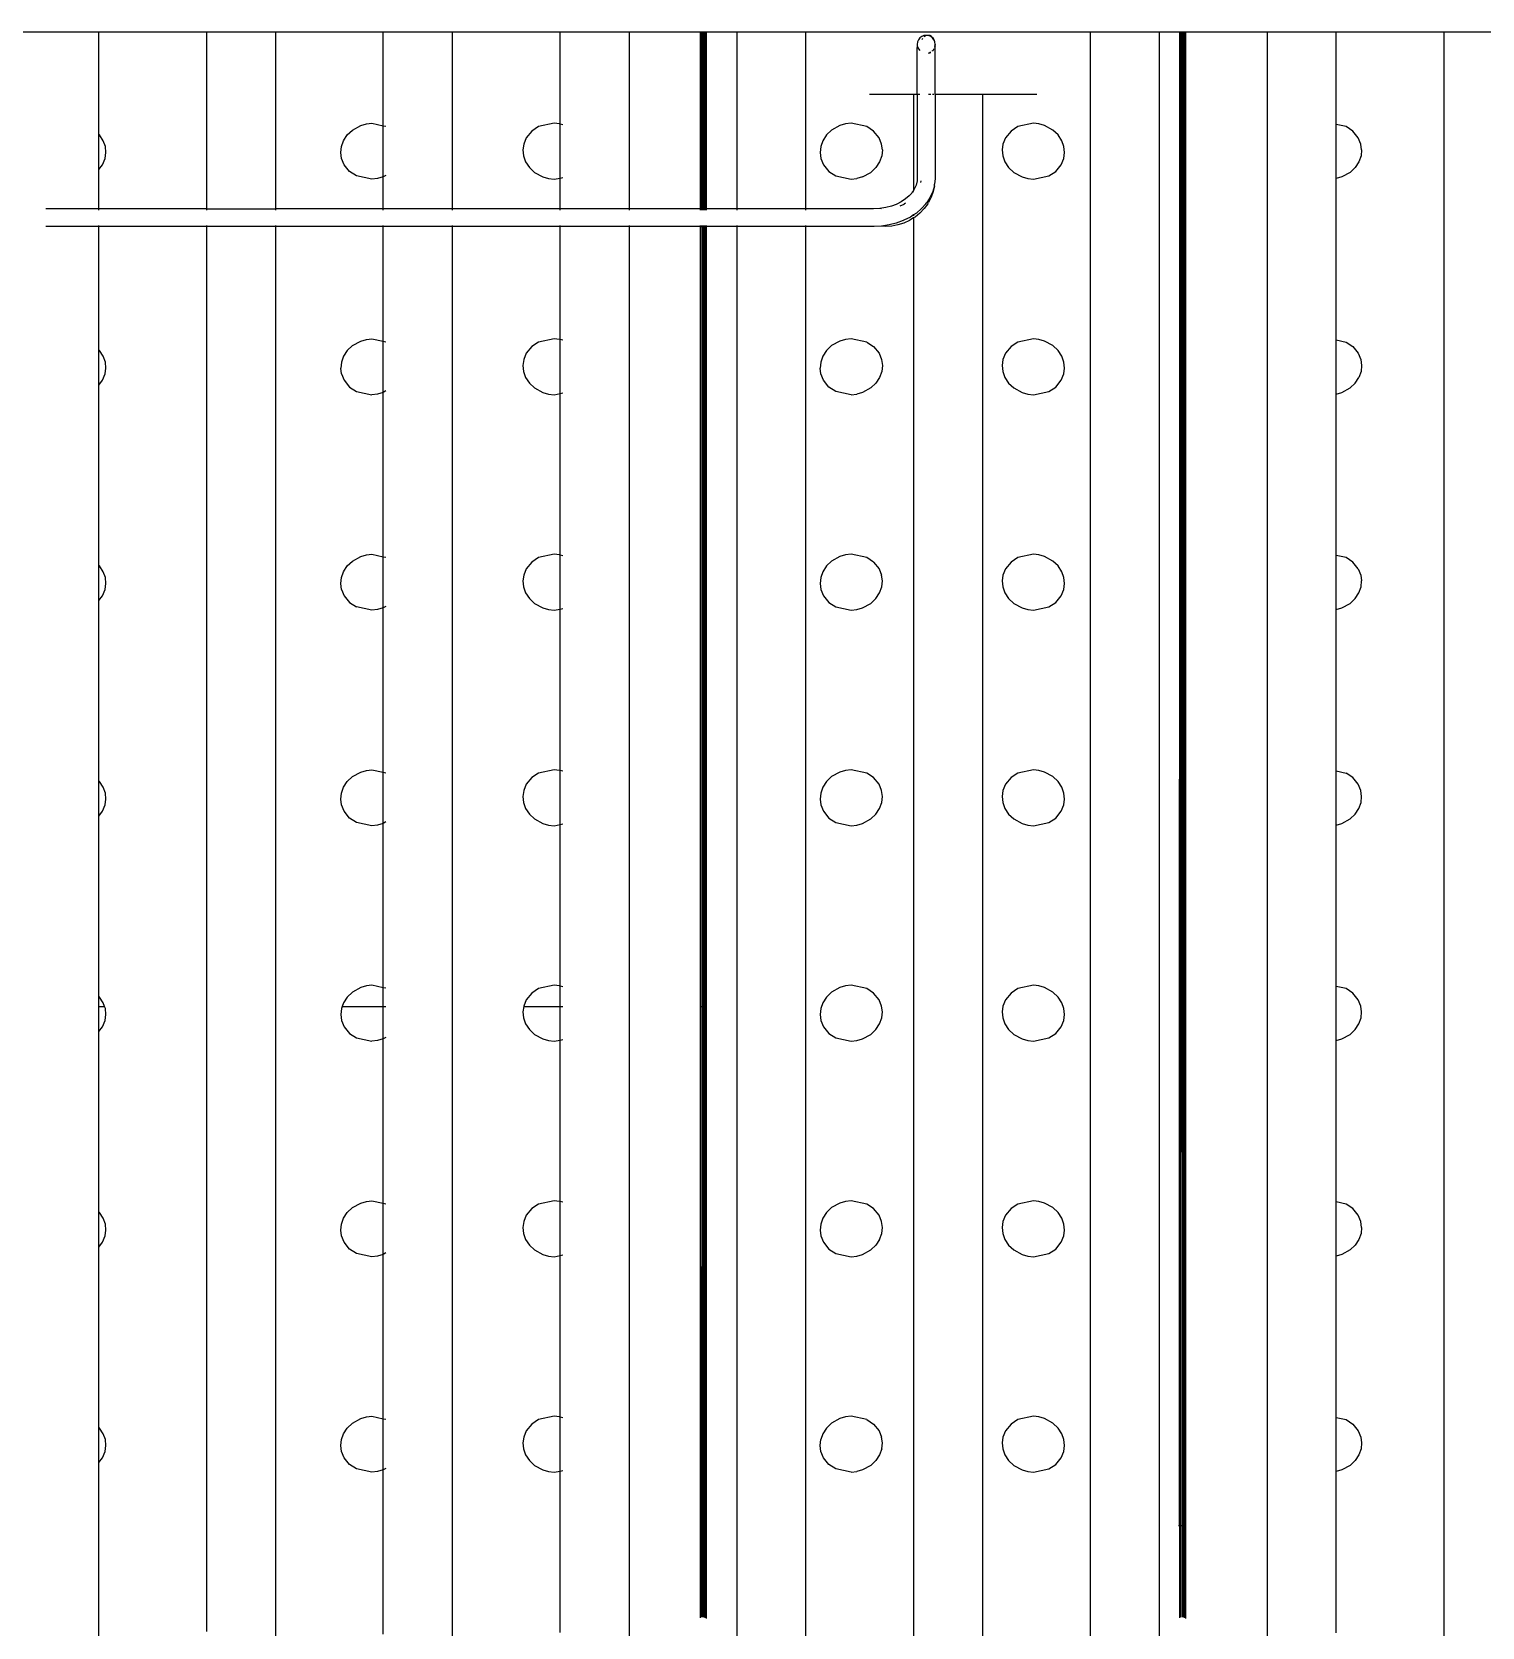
# Model space of a CAD drawing. Header units: millimetres. Extents: x 232 to 1180, y 355 to 899.
# Drawn here: x 923.4 to 1045, y 478.3 to 612 of the extents above; entities that cross this region are included whole.
import ezdxf

# ---------------------------------------------------------------- set-up
doc = ezdxf.new("R2010")
doc.units = ezdxf.units.MM
doc.header["$MEASUREMENT"] = 0
doc.layers.add('Edges', color=7, linetype='Continuous')

# ---------------------------------------------------------------- blocks, each defined once
blk = doc.blocks.new('Ruby Burner grill pl')
at = {"layer": 'Edges'}
for p, q in [((-24.5766, 0.4374), (15.0785, 0.4374)), ((7.388, -0.0297), (7.388, 0.4374)), ((7.8801, 0.4374), (7.8801, -0.3693)), ((8.195, 0.4374), (8.195, -0.3693)), ((8.6872, 0.0096), (8.6872, 0.4374)), ((9.0021, 0.4374), (9.0021, -0.3693)), ((9.4942, 0.0171), (9.4942, 0.4374)), ((9.8092, 0.4374), (9.8092, -0.3693)), ((10.1336, 0.4374), (10.1336, -0.3693)), ((10.1382, 0.4374), (10.1383, -0.3693)), ((10.1396, -0.3693), (10.1397, 0.4374)), ((10.144, 0.4374), (10.1441, -0.3693)), ((10.1483, 0.4374), (10.1485, -0.3693)), ((10.1503, -0.3693), (10.1504, 0.4374)), ((10.1552, -0.3693), (10.1553, 0.4374)), ((10.1592, -0.3693), (10.1594, 0.4374)), ((10.1612, 0.4374), (10.1612, -0.3693)), ((10.3013, 0.4374), (10.3013, -0.3693)), ((10.6163, -0.3693), (10.6163, 0.4374)), ((11.9155, 0.4374), (11.9155, -7.1956)), ((12.2305, 0.4374), (12.2305, -6.8896)), ((12.322, 0.4374), (12.3228, -6.3807)), ((12.3228, -6.3807), (12.3237, 0.4374)), ((12.328, -6.3807), (12.3297, 0.4374)), ((12.328, -6.3807), (12.3281, 0.4374)), ((12.3325, 0.4374), (12.3331, -6.3807)), ((12.3368, 0.4374), (12.3378, -6.3807)), ((12.3413, 0.4374), (12.3424, -6.7996)), ((12.3458, 0.4374), (12.3462, -6.3807)), ((12.3462, -6.3807), (12.3478, 0.4374)), ((12.3496, 0.4374), (12.3496, -6.3807)), ((12.7226, 0.4374), (12.7226, -7.1669)), ((13.0376, 0.0153), (13.0376, 0.4374)), ((13.5297, 0.4374), (13.5297, -8.1379)), ((11.1269, 0.3919), (11.1255, 0.3804)), ((11.1255, 0.3804), (11.1255, 0.3726)), ((11.1255, 0.3726), (11.1269, 0.3708)), ((11.1269, 0.3708), (11.1255, 0.3658)), ((11.1255, 0.1519), (11.1255, 0.3658)), ((11.131, 0.4017), (11.1269, 0.3919)), ((11.1269, 0.3708), (11.131, 0.361)), ((11.1375, 0.4101), (11.131, 0.4017)), ((11.1459, 0.4166), (11.1375, 0.4101)), ((11.1557, 0.4206), (11.1459, 0.4166)), ((11.1493, 0.4075), (11.1459, 0.402)), ((11.1663, 0.422), (11.1557, 0.4206)), ((11.1577, 0.4166), (11.1557, 0.4147)), ((11.1657, 0.4206), (11.1577, 0.4166)), ((11.1706, 0.4214), (11.1663, 0.422)), ((11.1742, 0.422), (11.1706, 0.4214)), ((11.1768, 0.4206), (11.1742, 0.422)), ((11.1867, 0.4166), (11.1768, 0.4206)), ((11.1827, 0.4206), (11.1768, 0.4206)), ((11.1906, 0.4166), (11.1827, 0.4206)), ((11.1951, 0.4101), (11.1867, 0.4166)), ((11.1951, 0.4101), (11.1906, 0.4166)), ((11.2016, 0.4017), (11.1951, 0.4101)), ((11.1974, 0.4101), (11.1951, 0.4101)), ((11.2026, 0.4017), (11.1974, 0.4101)), ((11.2056, 0.3919), (11.2016, 0.4017)), ((11.2056, 0.3919), (11.2026, 0.4017)), ((11.205, 0.3679), (11.2056, 0.37)), ((11.205, 0.3679), (11.207, 0.3658)), ((11.207, 0.3804), (11.2056, 0.3919)), ((11.207, 0.3726), (11.2056, 0.37)), ((11.206, 0.3733), (11.207, 0.3774)), ((11.207, 0.3774), (11.2068, 0.3794)), ((11.207, 0.3804), (11.207, 0.3774)), ((11.207, 0.3726), (11.207, 0.3774)), ((11.207, 0.1519), (11.207, 0.3658)), ((11.131, 0.361), (11.1375, 0.3526)), ((11.1768, 0.3411), (11.1867, 0.3461)), ((11.1768, 0.3411), (11.1827, 0.3421)), ((11.1827, 0.3421), (11.1867, 0.3441)), ((11.1951, 0.3504), (11.1951, 0.3526)), ((11.1951, 0.3526), (11.1974, 0.3526)), ((11.1974, 0.3526), (11.2016, 0.3593)), ((11.2016, 0.3593), (11.2016, 0.361)), ((11.1084, 0.1519), (10.9068, 0.1519)), ((11.1084, 0.1519), (11.1084, -0.2859)), ((11.1255, 0.1519), (11.1084, 0.1519)), ((11.1255, 0.1519), (11.1255, -0.2289)), ((11.1375, 0.1519), (11.1255, 0.1519)), ((11.1867, 0.1519), (11.1768, 0.1519)), ((11.2016, 0.1519), (11.1951, 0.1519)), ((11.4234, 0.1519), (11.207, 0.1519)), ((11.207, 0.1519), (11.207, -0.2309)), ((11.6717, 0.1519), (11.4234, 0.1519)), ((11.4234, 0.1519), (11.4234, -7.6737)), ((8.546, -0.0107), (8.5839, 0.01)), ((8.5839, 0.01), (8.6099, 0.0176)), ((8.6099, 0.0176), (8.6354, 0.0207)), ((8.6354, 0.0207), (8.6872, 0.0096)), ((8.6868, -0.2244), (8.6872, 0.0096)), ((8.6872, 0.0096), (8.6992, 0.0071)), ((9.3961, 0.0056), (9.3649, -0.0149)), ((9.467, 0.0207), (9.3961, 0.0056)), ((9.4924, 0.0176), (9.467, 0.0207)), ((9.4942, 0.0171), (9.4924, 0.0176)), ((9.5062, 0.0135), (9.4942, 0.0171)), ((9.4942, -0.2293), (9.4942, 0.0171)), ((10.7723, 0.01), (10.7344, -0.0107)), ((10.7983, 0.0176), (10.7723, 0.01)), ((10.8238, 0.0207), (10.7983, 0.0176)), ((10.8946, 0.0056), (10.8238, 0.0207)), ((10.9258, -0.0149), (10.8946, 0.0056)), ((11.5846, 0.0056), (11.5534, -0.0149)), ((11.6554, 0.0207), (11.5846, 0.0056)), ((11.6808, 0.0176), (11.6554, 0.0207)), ((11.7069, 0.01), (11.6808, 0.0176)), ((11.7448, -0.0107), (11.7069, 0.01)), ((13.0831, 0.0056), (13.0376, 0.0153)), ((13.0377, -0.232), (13.0376, 0.0153)), ((13.1142, -0.0149), (13.0831, 0.0056)), ((7.3913, -0.0329), (7.388, -0.0297)), ((7.388, -0.1904), (7.388, -0.0297)), ((7.4083, -0.059), (7.3913, -0.0329)), ((7.418, -0.0861), (7.4083, -0.059)), ((8.4959, -0.0861), (8.5056, -0.059)), ((8.5056, -0.059), (8.5226, -0.0329)), ((8.5226, -0.0329), (8.546, -0.0107)), ((9.3399, -0.0458), (9.3282, -0.0743)), ((9.3649, -0.0149), (9.3399, -0.0458)), ((10.694, -0.059), (10.6843, -0.0861)), ((10.711, -0.0329), (10.694, -0.059)), ((10.7344, -0.0107), (10.711, -0.0329)), ((10.9508, -0.0458), (10.9258, -0.0149)), ((10.9625, -0.0743), (10.9508, -0.0458)), ((11.5284, -0.0458), (11.5167, -0.0743)), ((11.5534, -0.0149), (11.5284, -0.0458)), ((11.7682, -0.0329), (11.7448, -0.0107)), ((11.7852, -0.059), (11.7682, -0.0329)), ((11.7949, -0.0861), (11.7852, -0.059)), ((13.1392, -0.0458), (13.1142, -0.0149)), ((13.1509, -0.0743), (13.1392, -0.0458)), ((7.4056, -0.1686), (7.4173, -0.1401)), ((7.4173, -0.1401), (7.4208, -0.1132)), ((7.4208, -0.1132), (7.418, -0.0861)), ((8.4931, -0.1132), (8.4959, -0.0861)), ((8.4966, -0.1401), (8.4931, -0.1132)), ((8.5083, -0.1686), (8.4966, -0.1401)), ((9.3282, -0.0743), (9.3247, -0.1012)), ((9.3247, -0.1012), (9.3275, -0.1283)), ((9.3275, -0.1283), (9.3372, -0.1554)), ((10.6843, -0.0861), (10.6816, -0.1132)), ((10.6816, -0.1132), (10.6851, -0.1401)), ((10.6851, -0.1401), (10.6968, -0.1686)), ((10.9633, -0.1283), (10.9536, -0.1554)), ((10.966, -0.1012), (10.9625, -0.0743)), ((10.966, -0.1012), (10.9633, -0.1283)), ((11.5167, -0.0743), (11.5132, -0.1012)), ((11.5132, -0.1012), (11.5159, -0.1283)), ((11.5159, -0.1283), (11.5256, -0.1554)), ((11.7824, -0.1686), (11.7941, -0.1401)), ((11.7941, -0.1401), (11.7976, -0.1132)), ((11.7976, -0.1132), (11.7949, -0.0861)), ((13.1517, -0.1283), (13.142, -0.1554)), ((13.1545, -0.1012), (13.1509, -0.0743)), ((13.1545, -0.1012), (13.1517, -0.1283)), ((7.388, -0.1904), (7.4056, -0.1686)), ((7.388, -0.3693), (7.388, -0.1904)), ((8.5333, -0.1995), (8.5083, -0.1686)), ((8.5645, -0.22), (8.5333, -0.1995)), ((8.6992, -0.2177), (8.6868, -0.2244)), ((9.3372, -0.1554), (9.3542, -0.1815)), ((9.3542, -0.1815), (9.3776, -0.2038)), ((9.3776, -0.2038), (9.4155, -0.2244)), ((10.6968, -0.1686), (10.7218, -0.1995)), ((10.7218, -0.1995), (10.753, -0.22)), ((10.8753, -0.2244), (10.9132, -0.2038)), ((10.9366, -0.1815), (10.9132, -0.2038)), ((10.9536, -0.1554), (10.9366, -0.1815)), ((11.5256, -0.1554), (11.5426, -0.1815)), ((11.5426, -0.1815), (11.566, -0.2038)), ((11.566, -0.2038), (11.6039, -0.2244)), ((11.7262, -0.22), (11.7574, -0.1995)), ((11.7574, -0.1995), (11.7824, -0.1686)), ((13.1016, -0.2038), (13.0637, -0.2244)), ((13.125, -0.1815), (13.1016, -0.2038)), ((13.142, -0.1554), (13.125, -0.1815)), ((8.6354, -0.2351), (8.5645, -0.22)), ((8.6608, -0.232), (8.6354, -0.2351)), ((8.6868, -0.2244), (8.6608, -0.232)), ((8.6872, -0.3693), (8.6868, -0.2244)), ((9.4155, -0.2244), (9.4415, -0.232)), ((9.4415, -0.232), (9.467, -0.2351)), ((9.467, -0.2351), (9.4942, -0.2293)), ((9.4942, -0.2293), (9.5062, -0.2267)), ((9.4942, -0.3693), (9.4942, -0.2293)), ((10.753, -0.22), (10.8238, -0.2351)), ((10.8238, -0.2351), (10.8492, -0.232)), ((10.8753, -0.2244), (10.8492, -0.232)), ((11.1084, -0.2859), (11.1036, -0.2932)), ((11.1116, -0.2805), (11.1084, -0.2859)), ((11.12, -0.2619), (11.1116, -0.2805)), ((11.1251, -0.2426), (11.12, -0.2619)), ((11.1255, -0.2289), (11.1251, -0.2426)), ((11.141, -0.2426), (11.1396, -0.2493)), ((11.1962, -0.2911), (11.1845, -0.3171)), ((11.1983, -0.2911), (11.1889, -0.3171)), ((11.2033, -0.2642), (11.1962, -0.2911)), ((11.2033, -0.2642), (11.1983, -0.2911)), ((11.2033, -0.2642), (11.2047, -0.2574)), ((11.207, -0.2309), (11.2047, -0.2574)), ((11.6039, -0.2244), (11.6299, -0.232)), ((11.6299, -0.232), (11.6554, -0.2351)), ((11.6554, -0.2351), (11.7262, -0.22)), ((13.0376, -0.9684), (13.0377, -0.232)), ((13.0637, -0.2244), (13.0377, -0.232)), ((10.9815, -0.3639), (10.9546, -0.3679)), ((11.0076, -0.3572), (10.9815, -0.3639)), ((11.029, -0.3494), (11.0076, -0.3572)), ((11.0323, -0.3481), (11.029, -0.3494)), ((11.0512, -0.3382), (11.0323, -0.3481)), ((11.0634, -0.3494), (11.0462, -0.3572)), ((11.0712, -0.325), (11.0512, -0.3382)), ((11.0661, -0.3481), (11.0634, -0.3494)), ((11.0711, -0.3446), (11.0661, -0.3481)), ((11.0888, -0.3099), (11.0712, -0.325)), ((11.1001, -0.2981), (11.0888, -0.3099)), ((11.1024, -0.2946), (11.1001, -0.2981)), ((11.1036, -0.2932), (11.1024, -0.2946)), ((11.1649, -0.3466), (11.1449, -0.3691)), ((11.173, -0.3466), (11.1569, -0.3691)), ((11.1649, -0.3466), (11.1684, -0.3417)), ((11.1845, -0.3171), (11.1684, -0.3417)), ((11.173, -0.3466), (11.1759, -0.3417)), ((11.1889, -0.3171), (11.1759, -0.3417)), ((7.388, -0.3693), (7.1455, -0.3693)), ((7.8801, -0.3693), (7.388, -0.3693)), ((7.388, -0.3761), (7.388, -0.3714)), ((7.8801, -0.3693), (8.195, -0.3693)), ((7.8801, -0.3714), (7.8801, -0.3761)), ((8.6872, -0.3693), (8.195, -0.3693)), ((8.195, -0.3714), (8.195, -0.3761)), ((9.0021, -0.3693), (8.6872, -0.3693)), ((8.6872, -0.3761), (8.6872, -0.3714)), ((9.4942, -0.3693), (9.0021, -0.3693)), ((9.0021, -0.3714), (9.0021, -0.3761)), ((9.8092, -0.3693), (9.4942, -0.3693)), ((9.4942, -0.3761), (9.4942, -0.3714)), ((10.1336, -0.3693), (9.8092, -0.3693)), ((9.8092, -0.3714), (9.8092, -0.3761)), ((10.1383, -0.3693), (10.1336, -0.3693)), ((10.1336, -0.3714), (10.1336, -0.3761)), ((10.1396, -0.3693), (10.1383, -0.3693)), ((10.1383, -0.3714), (10.1383, -0.3761)), ((10.1441, -0.3693), (10.1396, -0.3693)), ((10.1396, -0.3761), (10.1396, -0.3714)), ((10.1485, -0.3693), (10.1441, -0.3693)), ((10.1441, -0.3714), (10.1441, -0.3761)), ((10.1503, -0.3693), (10.1485, -0.3693)), ((10.1485, -0.3714), (10.1485, -0.3761)), ((10.1552, -0.3693), (10.1503, -0.3693)), ((10.1503, -0.3761), (10.1503, -0.3714)), ((10.1592, -0.3693), (10.1552, -0.3693)), ((10.1552, -0.3761), (10.1552, -0.3714)), ((10.1612, -0.3693), (10.1592, -0.3693)), ((10.1592, -0.3761), (10.1592, -0.3714)), ((10.3013, -0.3693), (10.1612, -0.3693)), ((10.1612, -0.3714), (10.1612, -0.3761)), ((10.6163, -0.3693), (10.3013, -0.3693)), ((10.3013, -0.3714), (10.3013, -0.3761)), ((10.9262, -0.3693), (10.6163, -0.3693)), ((10.6163, -0.3761), (10.6163, -0.3714)), ((10.9546, -0.3679), (10.9262, -0.3693)), ((10.9601, -0.3693), (10.9546, -0.3679)), ((11.0297, -0.4352), (10.9965, -0.4437)), ((11.0611, -0.4235), (11.0297, -0.4352)), ((11.064, -0.4352), (11.0372, -0.4437)), ((11.0611, -0.4235), (11.0644, -0.4222)), ((11.0894, -0.4235), (11.064, -0.4352)), ((11.0942, -0.4072), (11.0644, -0.4222)), ((11.0894, -0.4235), (11.092, -0.4222)), ((11.1084, -0.4116), (11.092, -0.4222)), ((11.1084, -0.3978), (11.0942, -0.4072)), ((11.1084, -0.4116), (11.108, -7.7244)), ((11.1212, -0.3894), (11.1084, -0.3978)), ((11.1084, -0.3955), (11.1084, -0.3978)), ((11.1084, -0.3978), (11.1084, -0.4012)), ((11.1161, -0.4072), (11.1084, -0.4116)), ((11.1378, -0.3894), (11.1161, -0.4072)), ((11.1449, -0.3691), (11.1212, -0.3894)), ((11.1569, -0.3691), (11.1378, -0.3894)), ((7.388, -0.4505), (7.1455, -0.4505)), ((7.388, -0.4505), (7.388, -0.4465)), ((7.8801, -0.4505), (7.388, -0.4505)), ((7.388, -1.0133), (7.388, -0.4505)), ((7.8801, -0.4465), (7.8801, -0.4505)), ((7.8801, -0.4505), (7.8801, -6.8639)), ((8.195, -0.4505), (7.8801, -0.4505)), ((8.195, -0.4465), (8.195, -0.4505)), ((8.6872, -0.4505), (8.195, -0.4505)), ((8.195, -0.4505), (8.195, -7.0205)), ((8.6872, -0.4505), (8.6872, -0.4465)), ((9.0021, -0.4505), (8.6872, -0.4505)), ((8.6872, -0.974), (8.6872, -0.4505)), ((9.0021, -0.4465), (9.0021, -0.4505)), ((9.4942, -0.4505), (9.0021, -0.4505)), ((9.0021, -0.4505), (9.0021, -7.8046)), ((9.4942, -0.4505), (9.4942, -0.4465)), ((9.8092, -0.4505), (9.4942, -0.4505)), ((9.4942, -0.9666), (9.4942, -0.4505)), ((9.8092, -0.4465), (9.8092, -0.4505)), ((9.8092, -0.4505), (9.8092, -7.1158)), ((10.1336, -0.4505), (9.8092, -0.4505)), ((10.1336, -0.4465), (10.1336, -0.4505)), ((10.1336, -0.4505), (10.1342, -6.801)), ((10.1383, -0.4505), (10.1336, -0.4505)), ((10.1383, -0.4505), (10.1396, -0.4465)), ((10.1383, -0.4465), (10.1383, -0.4505)), ((10.139, -4.0102), (10.1383, -0.4505)), ((10.1383, -0.4505), (10.1441, -0.4505)), ((10.1441, -0.4465), (10.1441, -0.4505)), ((10.1441, -0.4505), (10.1445, -4.0102)), ((10.1485, -0.4505), (10.1441, -0.4505)), ((10.1485, -0.4465), (10.1485, -0.4505)), ((10.1485, -0.4505), (10.1498, -4.0102)), ((10.1503, -0.4505), (10.1485, -0.4505)), ((10.1498, -4.0102), (10.1503, -0.4505)), ((10.1503, -0.4505), (10.1503, -0.4465)), ((10.1552, -0.4505), (10.1503, -0.4505)), ((10.1545, -4.0102), (10.1552, -0.4505)), ((10.1552, -0.4505), (10.1552, -0.4465)), ((10.1592, -0.4505), (10.1552, -0.4505)), ((10.1584, -4.0102), (10.1592, -0.4505)), ((10.1592, -0.4505), (10.1592, -0.4465)), ((10.1612, -0.4505), (10.1592, -0.4505)), ((10.1612, -0.4465), (10.1612, -0.4505)), ((10.1612, -0.4505), (10.1612, -4.0102)), ((10.3013, -0.4505), (10.1612, -0.4505)), ((10.3013, -0.4465), (10.3013, -0.4505)), ((10.3013, -0.4505), (10.3013, -6.9407)), ((10.6163, -0.4505), (10.3013, -0.4505)), ((10.6163, -0.4505), (10.6163, -0.4465)), ((10.6163, -7.2467), (10.6163, -0.4505)), ((10.928, -0.4505), (10.6163, -0.4505)), ((10.9621, -0.4488), (10.928, -0.4505)), ((10.9965, -0.4437), (10.9621, -0.4488)), ((10.982, -0.4505), (10.9621, -0.4488)), ((11.0095, -0.4488), (10.982, -0.4505)), ((11.0372, -0.4437), (11.0095, -0.4488)), ((7.3913, -1.0165), (7.388, -1.0133)), ((7.388, -1.1741), (7.388, -1.0133)), ((7.4083, -1.0426), (7.3913, -1.0165)), ((8.5226, -1.0165), (8.5056, -1.0426)), ((8.546, -0.9943), (8.5226, -1.0165)), ((8.546, -0.9943), (8.5839, -0.9737)), ((8.5839, -0.9737), (8.6099, -0.9661)), ((8.6099, -0.9661), (8.6354, -0.963)), ((8.6354, -0.963), (8.6872, -0.974)), ((8.6868, -1.208), (8.6872, -0.974)), ((8.6872, -0.974), (8.6992, -0.9766)), ((9.3649, -0.9985), (9.3399, -1.0294)), ((9.3961, -0.9781), (9.3649, -0.9985)), ((9.467, -0.963), (9.3961, -0.9781)), ((9.4924, -0.9661), (9.467, -0.963)), ((9.4942, -0.9666), (9.4924, -0.9661)), ((9.5062, -0.9701), (9.4942, -0.9666)), ((9.4942, -1.2129), (9.4942, -0.9666)), ((10.711, -1.0165), (10.694, -1.0426)), ((10.7344, -0.9943), (10.711, -1.0165)), ((10.7723, -0.9737), (10.7344, -0.9943)), ((10.7983, -0.9661), (10.7723, -0.9737)), ((10.8238, -0.963), (10.7983, -0.9661)), ((10.8946, -0.9781), (10.8238, -0.963)), ((10.8946, -0.9781), (10.9258, -0.9985)), ((10.9258, -0.9985), (10.9508, -1.0294)), ((11.5534, -0.9985), (11.5284, -1.0294)), ((11.5846, -0.9781), (11.5534, -0.9985)), ((11.6554, -0.963), (11.5846, -0.9781)), ((11.6808, -0.9661), (11.6554, -0.963)), ((11.7069, -0.9737), (11.6808, -0.9661)), ((11.7448, -0.9943), (11.7069, -0.9737)), ((11.7682, -1.0165), (11.7448, -0.9943)), ((11.7852, -1.0426), (11.7682, -1.0165)), ((13.0376, -0.9684), (13.0831, -0.9781)), ((13.0377, -1.2157), (13.0376, -0.9684)), ((13.0831, -0.9781), (13.1142, -0.9985)), ((13.1142, -0.9985), (13.1392, -1.0294)), ((7.418, -1.0698), (7.4083, -1.0426)), ((7.4208, -1.0969), (7.418, -1.0698)), ((8.4959, -1.0698), (8.4931, -1.0969)), ((8.5056, -1.0426), (8.4959, -1.0698)), ((9.3282, -1.058), (9.3247, -1.0848)), ((9.3247, -1.0848), (9.3275, -1.1119)), ((9.3399, -1.0294), (9.3282, -1.058)), ((10.6843, -1.0698), (10.6816, -1.0969)), ((10.694, -1.0426), (10.6843, -1.0698)), ((10.9508, -1.0294), (10.9625, -1.058)), ((10.9625, -1.058), (10.966, -1.0848)), ((10.966, -1.0848), (10.9633, -1.1119)), ((11.5167, -1.058), (11.5132, -1.0848)), ((11.5132, -1.0848), (11.5159, -1.1119)), ((11.5284, -1.0294), (11.5167, -1.058)), ((11.7949, -1.0698), (11.7852, -1.0426)), ((11.7976, -1.0969), (11.7949, -1.0698)), ((13.1392, -1.0294), (13.1509, -1.058)), ((13.1509, -1.058), (13.1545, -1.0848)), ((13.1545, -1.0848), (13.1517, -1.1119)), ((7.388, -1.1741), (7.4056, -1.1523)), ((7.4056, -1.1523), (7.4173, -1.1238)), ((7.4173, -1.1238), (7.4208, -1.0969)), ((8.4966, -1.1238), (8.4931, -1.0969)), ((8.4966, -1.1238), (8.5083, -1.1523)), ((8.5083, -1.1523), (8.5333, -1.1832)), ((9.3275, -1.1119), (9.3372, -1.1391)), ((9.3372, -1.1391), (9.3542, -1.1652)), ((10.6851, -1.1238), (10.6816, -1.0969)), ((10.6968, -1.1523), (10.6851, -1.1238)), ((10.7218, -1.1832), (10.6968, -1.1523)), ((10.9536, -1.1391), (10.9366, -1.1652)), ((10.9633, -1.1119), (10.9536, -1.1391)), ((11.5159, -1.1119), (11.5256, -1.1391)), ((11.5256, -1.1391), (11.5426, -1.1652)), ((11.7574, -1.1832), (11.7824, -1.1523)), ((11.7824, -1.1523), (11.7941, -1.1238)), ((11.7941, -1.1238), (11.7976, -1.0969)), ((13.125, -1.1652), (13.142, -1.1391)), ((13.1517, -1.1119), (13.142, -1.1391)), ((7.388, -1.997), (7.388, -1.1741)), ((8.5333, -1.1832), (8.5645, -1.2036)), ((8.5645, -1.2036), (8.6354, -1.2187)), ((8.6608, -1.2157), (8.6354, -1.2187)), ((8.6868, -1.208), (8.6608, -1.2157)), ((8.6992, -1.2013), (8.6868, -1.208)), ((8.6872, -1.9577), (8.6868, -1.208)), ((9.3542, -1.1652), (9.3776, -1.1874)), ((9.3776, -1.1874), (9.4155, -1.208)), ((9.4155, -1.208), (9.4415, -1.2157)), ((9.4415, -1.2157), (9.467, -1.2187)), ((9.467, -1.2187), (9.4942, -1.2129)), ((9.4942, -1.2129), (9.5062, -1.2104)), ((9.4942, -1.9503), (9.4942, -1.2129)), ((10.753, -1.2036), (10.7218, -1.1832)), ((10.8238, -1.2187), (10.753, -1.2036)), ((10.8238, -1.2187), (10.8492, -1.2157)), ((10.8753, -1.208), (10.8492, -1.2157)), ((10.9132, -1.1874), (10.8753, -1.208)), ((10.9366, -1.1652), (10.9132, -1.1874)), ((11.5426, -1.1652), (11.566, -1.1874)), ((11.566, -1.1874), (11.6039, -1.208)), ((11.6039, -1.208), (11.6299, -1.2157)), ((11.6299, -1.2157), (11.6554, -1.2187)), ((11.6554, -1.2187), (11.7262, -1.2036)), ((11.7262, -1.2036), (11.7574, -1.1832)), ((13.0376, -1.952), (13.0377, -1.2157)), ((13.0377, -1.2157), (13.0637, -1.208)), ((13.0637, -1.208), (13.1016, -1.1874)), ((13.1016, -1.1874), (13.125, -1.1652)), ((8.546, -1.978), (8.5839, -1.9573)), ((8.5839, -1.9573), (8.6099, -1.9497)), ((8.6099, -1.9497), (8.6354, -1.9466)), ((8.6354, -1.9466), (8.6872, -1.9577)), ((8.6868, -2.1917), (8.6872, -1.9577)), ((8.6872, -1.9577), (8.6992, -1.9602)), ((9.3961, -1.9617), (9.3649, -1.9822)), ((9.467, -1.9466), (9.3961, -1.9617)), ((9.4924, -1.9497), (9.467, -1.9466)), ((9.4942, -1.9503), (9.4924, -1.9497)), ((9.5062, -1.9538), (9.4942, -1.9503)), ((9.4942, -2.1966), (9.4942, -1.9503)), ((10.7723, -1.9573), (10.7344, -1.978)), ((10.7983, -1.9497), (10.7723, -1.9573)), ((10.8238, -1.9466), (10.7983, -1.9497)), ((10.8946, -1.9617), (10.8238, -1.9466)), ((10.9258, -1.9822), (10.8946, -1.9617)), ((11.5846, -1.9617), (11.5534, -1.9822)), ((11.6554, -1.9466), (11.5846, -1.9617)), ((11.6808, -1.9497), (11.6554, -1.9466)), ((11.7069, -1.9573), (11.6808, -1.9497)), ((11.7448, -1.978), (11.7069, -1.9573)), ((13.0831, -1.9617), (13.0376, -1.952)), ((13.0377, -2.1993), (13.0376, -1.952)), ((13.1142, -1.9822), (13.0831, -1.9617)), ((7.3913, -2.0002), (7.388, -1.997)), ((7.388, -2.1577), (7.388, -1.997)), ((7.4083, -2.0263), (7.3913, -2.0002)), ((7.418, -2.0534), (7.4083, -2.0263)), ((8.4959, -2.0534), (8.5056, -2.0263)), ((8.5056, -2.0263), (8.5226, -2.0002)), ((8.5226, -2.0002), (8.546, -1.978)), ((9.3399, -2.0131), (9.3282, -2.0416)), ((9.3649, -1.9822), (9.3399, -2.0131)), ((10.694, -2.0263), (10.6843, -2.0534)), ((10.711, -2.0002), (10.694, -2.0263)), ((10.711, -2.0002), (10.7344, -1.978)), ((10.9258, -1.9822), (10.9508, -2.0131)), ((10.9508, -2.0131), (10.9625, -2.0416)), ((11.5284, -2.0131), (11.5167, -2.0416)), ((11.5534, -1.9822), (11.5284, -2.0131)), ((11.7682, -2.0002), (11.7448, -1.978)), ((11.7852, -2.0263), (11.7682, -2.0002)), ((11.7949, -2.0534), (11.7852, -2.0263)), ((13.1392, -2.0131), (13.1142, -1.9822)), ((13.1392, -2.0131), (13.1509, -2.0416)), ((7.4056, -2.1359), (7.4173, -2.1074)), ((7.4173, -2.1074), (7.4208, -2.0805)), ((7.4208, -2.0805), (7.418, -2.0534)), ((8.4931, -2.0805), (8.4959, -2.0534)), ((8.4966, -2.1074), (8.4931, -2.0805)), ((8.4966, -2.1074), (8.5083, -2.1359)), ((9.3282, -2.0416), (9.3247, -2.0685)), ((9.3247, -2.0685), (9.3275, -2.0956)), ((9.3275, -2.0956), (9.3372, -2.1227)), ((10.6843, -2.0534), (10.6816, -2.0805)), ((10.6816, -2.0805), (10.6851, -2.1074)), ((10.6851, -2.1074), (10.6968, -2.1359)), ((10.9536, -2.1227), (10.9633, -2.0956)), ((10.966, -2.0685), (10.9625, -2.0416)), ((10.9633, -2.0956), (10.966, -2.0685)), ((11.5167, -2.0416), (11.5132, -2.0685)), ((11.5132, -2.0685), (11.5159, -2.0956)), ((11.5159, -2.0956), (11.5256, -2.1227)), ((11.7824, -2.1359), (11.7941, -2.1074)), ((11.7941, -2.1074), (11.7976, -2.0805)), ((11.7976, -2.0805), (11.7949, -2.0534)), ((13.142, -2.1227), (13.1517, -2.0956)), ((13.1509, -2.0416), (13.1545, -2.0685)), ((13.1517, -2.0956), (13.1545, -2.0685)), ((7.388, -2.1577), (7.4056, -2.1359)), ((7.388, -2.9806), (7.388, -2.1577)), ((8.5083, -2.1359), (8.5333, -2.1668)), ((8.5333, -2.1668), (8.5645, -2.1873)), ((9.3372, -2.1227), (9.3542, -2.1489)), ((9.3542, -2.1489), (9.3776, -2.1711)), ((9.3776, -2.1711), (9.4155, -2.1917)), ((10.6968, -2.1359), (10.7218, -2.1668)), ((10.7218, -2.1668), (10.753, -2.1873)), ((10.8753, -2.1917), (10.9132, -2.1711)), ((10.9132, -2.1711), (10.9366, -2.1489)), ((10.9366, -2.1489), (10.9536, -2.1227)), ((11.5256, -2.1227), (11.5426, -2.1489)), ((11.5426, -2.1489), (11.566, -2.1711)), ((11.566, -2.1711), (11.6039, -2.1917)), ((11.7262, -2.1873), (11.7574, -2.1668)), ((11.7574, -2.1668), (11.7824, -2.1359)), ((13.0637, -2.1917), (13.1016, -2.1711)), ((13.1016, -2.1711), (13.125, -2.1489)), ((13.125, -2.1489), (13.142, -2.1227)), ((8.6354, -2.2024), (8.5645, -2.1873)), ((8.6608, -2.1993), (8.6354, -2.2024)), ((8.6868, -2.1917), (8.6608, -2.1993)), ((8.6992, -2.185), (8.6868, -2.1917)), ((8.6872, -2.9413), (8.6868, -2.1917)), ((9.4155, -2.1917), (9.4415, -2.1993)), ((9.4415, -2.1993), (9.467, -2.2024)), ((9.467, -2.2024), (9.4942, -2.1966)), ((9.4942, -2.1966), (9.5062, -2.194)), ((9.4942, -2.9339), (9.4942, -2.1966)), ((10.753, -2.1873), (10.8238, -2.2024)), ((10.8238, -2.2024), (10.8492, -2.1993)), ((10.8492, -2.1993), (10.8753, -2.1917)), ((11.6039, -2.1917), (11.6299, -2.1993)), ((11.6299, -2.1993), (11.6554, -2.2024)), ((11.6554, -2.2024), (11.7262, -2.1873)), ((13.0376, -2.9357), (13.0377, -2.1993)), ((13.0377, -2.1993), (13.0637, -2.1917)), ((7.3913, -2.9838), (7.388, -2.9806)), ((7.388, -3.1414), (7.388, -2.9806)), ((7.4083, -3.01), (7.3913, -2.9838)), ((8.5056, -3.01), (8.5226, -2.9838)), ((8.5226, -2.9838), (8.546, -2.9616)), ((8.546, -2.9616), (8.5839, -2.941)), ((8.5839, -2.941), (8.6099, -2.9334)), ((8.6099, -2.9334), (8.6354, -2.9303)), ((8.6354, -2.9303), (8.6872, -2.9413)), ((8.6868, -3.1754), (8.6872, -2.9413)), ((8.6872, -2.9413), (8.6992, -2.9439)), ((9.3649, -2.9659), (9.3399, -2.9967)), ((9.3961, -2.9454), (9.3649, -2.9659)), ((9.467, -2.9303), (9.3961, -2.9454)), ((9.4924, -2.9334), (9.467, -2.9303)), ((9.4942, -2.9339), (9.4924, -2.9334)), ((9.5062, -2.9374), (9.4942, -2.9339)), ((9.4942, -3.1802), (9.4942, -2.9339)), ((10.711, -2.9838), (10.694, -3.01)), ((10.7344, -2.9616), (10.711, -2.9838)), ((10.7723, -2.941), (10.7344, -2.9616)), ((10.7983, -2.9334), (10.7723, -2.941)), ((10.8238, -2.9303), (10.7983, -2.9334)), ((10.8946, -2.9454), (10.8238, -2.9303)), ((10.9258, -2.9659), (10.8946, -2.9454)), ((10.9508, -2.9967), (10.9258, -2.9659)), ((11.5534, -2.9659), (11.5284, -2.9967)), ((11.5846, -2.9454), (11.5534, -2.9659)), ((11.6554, -2.9303), (11.5846, -2.9454)), ((11.6808, -2.9334), (11.6554, -2.9303)), ((11.7069, -2.941), (11.6808, -2.9334)), ((11.7448, -2.9616), (11.7069, -2.941)), ((11.7682, -2.9838), (11.7448, -2.9616)), ((11.7852, -3.01), (11.7682, -2.9838)), ((13.0376, -2.9357), (13.0831, -2.9454)), ((13.0377, -3.183), (13.0376, -2.9357)), ((13.1142, -2.9659), (13.0831, -2.9454)), ((13.1392, -2.9967), (13.1142, -2.9659)), ((7.418, -3.0371), (7.4083, -3.01)), ((7.4208, -3.0642), (7.418, -3.0371)), ((8.4931, -3.0642), (8.4959, -3.0371)), ((8.4959, -3.0371), (8.5056, -3.01)), ((9.3282, -3.0253), (9.3247, -3.0522)), ((9.3247, -3.0522), (9.3275, -3.0793)), ((9.3399, -2.9967), (9.3282, -3.0253)), ((10.6843, -3.0371), (10.6816, -3.0642)), ((10.694, -3.01), (10.6843, -3.0371)), ((10.9625, -3.0253), (10.9508, -2.9967)), ((10.966, -3.0522), (10.9625, -3.0253)), ((10.9633, -3.0793), (10.966, -3.0522)), ((11.5167, -3.0253), (11.5132, -3.0522)), ((11.5132, -3.0522), (11.5159, -3.0793)), ((11.5284, -2.9967), (11.5167, -3.0253)), ((11.7949, -3.0371), (11.7852, -3.01)), ((11.7976, -3.0642), (11.7949, -3.0371)), ((13.1509, -3.0253), (13.1392, -2.9967)), ((13.1545, -3.0522), (13.1509, -3.0253)), ((13.1517, -3.0793), (13.1545, -3.0522)), ((7.388, -3.1414), (7.4056, -3.1196)), ((7.4056, -3.1196), (7.4173, -3.0911)), ((7.4173, -3.0911), (7.4208, -3.0642)), ((8.4966, -3.0911), (8.4931, -3.0642)), ((8.5083, -3.1196), (8.4966, -3.0911)), ((8.5333, -3.1505), (8.5083, -3.1196)), ((9.3275, -3.0793), (9.3372, -3.1064)), ((9.3372, -3.1064), (9.3542, -3.1325)), ((10.6816, -3.0642), (10.6851, -3.0911)), ((10.6851, -3.0911), (10.6968, -3.1196)), ((10.6968, -3.1196), (10.7218, -3.1505)), ((10.9366, -3.1325), (10.9536, -3.1064)), ((10.9536, -3.1064), (10.9633, -3.0793)), ((11.5159, -3.0793), (11.5256, -3.1064)), ((11.5256, -3.1064), (11.5426, -3.1325)), ((11.7574, -3.1505), (11.7824, -3.1196)), ((11.7824, -3.1196), (11.7941, -3.0911)), ((11.7941, -3.0911), (11.7976, -3.0642)), ((13.125, -3.1325), (13.142, -3.1064)), ((13.142, -3.1064), (13.1517, -3.0793)), ((7.388, -3.9643), (7.388, -3.1414)), ((8.5645, -3.1709), (8.5333, -3.1505)), ((8.6354, -3.186), (8.5645, -3.1709)), ((8.6608, -3.183), (8.6354, -3.186)), ((8.6868, -3.1754), (8.6608, -3.183)), ((8.6992, -3.1686), (8.6868, -3.1754)), ((8.6872, -3.925), (8.6868, -3.1754)), ((9.3542, -3.1325), (9.3776, -3.1547)), ((9.3776, -3.1547), (9.4155, -3.1754)), ((9.4155, -3.1754), (9.4415, -3.183)), ((9.4415, -3.183), (9.467, -3.186)), ((9.467, -3.186), (9.4942, -3.1802)), ((9.4942, -3.1802), (9.5062, -3.1777)), ((9.4942, -3.9176), (9.4942, -3.1802)), ((10.7218, -3.1505), (10.753, -3.1709)), ((10.753, -3.1709), (10.8238, -3.186)), ((10.8238, -3.186), (10.8492, -3.183)), ((10.8492, -3.183), (10.8753, -3.1754)), ((10.8753, -3.1754), (10.9132, -3.1547)), ((10.9132, -3.1547), (10.9366, -3.1325)), ((11.5426, -3.1325), (11.566, -3.1547)), ((11.566, -3.1547), (11.6039, -3.1754)), ((11.6039, -3.1754), (11.6299, -3.183)), ((11.6299, -3.183), (11.6554, -3.186)), ((11.6554, -3.186), (11.7262, -3.1709)), ((11.7262, -3.1709), (11.7574, -3.1505)), ((13.0376, -3.9193), (13.0377, -3.183)), ((13.0377, -3.183), (13.0637, -3.1754)), ((13.0637, -3.1754), (13.1016, -3.1547)), ((13.1016, -3.1547), (13.125, -3.1325)), ((8.5839, -3.9246), (8.546, -3.9453)), ((8.6099, -3.917), (8.5839, -3.9246)), ((8.6354, -3.9139), (8.6099, -3.917)), ((8.6872, -3.925), (8.6354, -3.9139)), ((8.6992, -3.9275), (8.6872, -3.925)), ((8.6872, -4.0102), (8.6872, -3.925)), ((9.3961, -3.929), (9.3649, -3.9495)), ((9.467, -3.9139), (9.3961, -3.929)), ((9.4924, -3.917), (9.467, -3.9139)), ((9.4942, -3.9176), (9.4924, -3.917)), ((9.5062, -3.9211), (9.4942, -3.9176)), ((9.4942, -4.0102), (9.4942, -3.9176)), ((10.7723, -3.9246), (10.7344, -3.9453)), ((10.7983, -3.917), (10.7723, -3.9246)), ((10.8238, -3.9139), (10.7983, -3.917)), ((10.8946, -3.929), (10.8238, -3.9139)), ((10.9258, -3.9495), (10.8946, -3.929)), ((11.5846, -3.929), (11.5534, -3.9495)), ((11.6554, -3.9139), (11.5846, -3.929)), ((11.6808, -3.917), (11.6554, -3.9139)), ((11.7069, -3.9246), (11.6808, -3.917)), ((11.7448, -3.9453), (11.7069, -3.9246)), ((13.0831, -3.929), (13.0376, -3.9193)), ((13.0377, -4.1666), (13.0376, -3.9193)), ((13.1142, -3.9495), (13.0831, -3.929)), ((7.3913, -3.9675), (7.388, -3.9643)), ((7.388, -4.0102), (7.388, -3.9643)), ((7.4083, -3.9936), (7.3913, -3.9675)), ((7.4142, -4.0102), (7.4083, -3.9936)), ((8.5056, -3.9936), (8.4997, -4.0102)), ((8.5226, -3.9675), (8.5056, -3.9936)), ((8.546, -3.9453), (8.5226, -3.9675)), ((9.3399, -3.9804), (9.3282, -4.0089)), ((9.3649, -3.9495), (9.3399, -3.9804)), ((10.694, -3.9936), (10.6843, -4.0207)), ((10.711, -3.9675), (10.694, -3.9936)), ((10.7344, -3.9453), (10.711, -3.9675)), ((10.9508, -3.9804), (10.9258, -3.9495)), ((10.9625, -4.0089), (10.9508, -3.9804)), ((11.5284, -3.9804), (11.5167, -4.0089)), ((11.5534, -3.9495), (11.5284, -3.9804)), ((11.7682, -3.9675), (11.7448, -3.9453)), ((11.7852, -3.9936), (11.7682, -3.9675)), ((11.7949, -4.0207), (11.7852, -3.9936)), ((13.1392, -3.9804), (13.1142, -3.9495)), ((13.1509, -4.0089), (13.1392, -3.9804)), ((7.388, -4.0102), (7.4142, -4.0102)), ((7.388, -4.125), (7.388, -4.0102)), ((7.4056, -4.1032), (7.4173, -4.0747)), ((7.418, -4.0207), (7.4142, -4.0102)), ((7.4173, -4.0747), (7.4208, -4.0478)), ((7.4208, -4.0478), (7.418, -4.0207)), ((8.4959, -4.0207), (8.4931, -4.0478)), ((8.4931, -4.0478), (8.4966, -4.0747)), ((8.4997, -4.0102), (8.4959, -4.0207)), ((8.4966, -4.0747), (8.5083, -4.1032)), ((8.4997, -4.0102), (8.6872, -4.0102)), ((8.6868, -4.159), (8.6872, -4.0102)), ((8.6872, -4.0102), (8.6992, -4.0102)), ((9.3281, -4.0102), (9.3247, -4.0358)), ((9.3247, -4.0358), (9.3275, -4.0629)), ((9.3275, -4.0629), (9.3372, -4.09)), ((9.3282, -4.0089), (9.3281, -4.0102)), ((9.3281, -4.0102), (9.4942, -4.0102)), ((9.4942, -4.0102), (9.5062, -4.0102)), ((9.4942, -4.1639), (9.4942, -4.0102)), ((10.139, -4.0102), (10.1445, -4.0102)), ((10.1395, -6.3807), (10.139, -4.0102)), ((10.1445, -4.0102), (10.1498, -4.0102)), ((10.1445, -4.0102), (10.1447, -6.3807)), ((10.1495, -6.3807), (10.1498, -4.0102)), ((10.1541, -6.3807), (10.1545, -4.0102)), ((10.1545, -4.0102), (10.1584, -4.0102)), ((10.1579, -6.3807), (10.1584, -4.0102)), ((10.1584, -4.0102), (10.1612, -4.0102)), ((10.1612, -4.0102), (10.1612, -6.3807)), ((10.6843, -4.0207), (10.6816, -4.0478)), ((10.6816, -4.0478), (10.6851, -4.0747)), ((10.6851, -4.0747), (10.6968, -4.1032)), ((10.9536, -4.09), (10.9633, -4.0629)), ((10.966, -4.0358), (10.9625, -4.0089)), ((10.9633, -4.0629), (10.966, -4.0358)), ((11.5167, -4.0089), (11.5132, -4.0358)), ((11.5132, -4.0358), (11.5159, -4.0629)), ((11.5159, -4.0629), (11.5256, -4.09)), ((11.7824, -4.1032), (11.7941, -4.0747)), ((11.7941, -4.0747), (11.7976, -4.0478)), ((11.7976, -4.0478), (11.7949, -4.0207)), ((13.142, -4.09), (13.1517, -4.0629)), ((13.1545, -4.0358), (13.1509, -4.0089)), ((13.1517, -4.0629), (13.1545, -4.0358)), ((7.388, -4.125), (7.4056, -4.1032)), ((7.388, -4.9479), (7.388, -4.125)), ((8.5083, -4.1032), (8.5333, -4.1341)), ((8.5333, -4.1341), (8.5645, -4.1546)), ((9.3372, -4.09), (9.3542, -4.1162)), ((9.3542, -4.1162), (9.3776, -4.1384)), ((9.3776, -4.1384), (9.4155, -4.159)), ((10.6968, -4.1032), (10.7218, -4.1341)), ((10.7218, -4.1341), (10.753, -4.1546)), ((10.8753, -4.159), (10.9132, -4.1384)), ((10.9132, -4.1384), (10.9366, -4.1162)), ((10.9366, -4.1162), (10.9536, -4.09)), ((11.5256, -4.09), (11.5426, -4.1162)), ((11.5426, -4.1162), (11.566, -4.1384)), ((11.566, -4.1384), (11.6039, -4.159)), ((11.7262, -4.1546), (11.7574, -4.1341)), ((11.7574, -4.1341), (11.7824, -4.1032)), ((13.0637, -4.159), (13.1016, -4.1384)), ((13.1016, -4.1384), (13.125, -4.1162)), ((13.125, -4.1162), (13.142, -4.09)), ((8.5645, -4.1546), (8.6354, -4.1697)), ((8.6608, -4.1666), (8.6354, -4.1697)), ((8.6868, -4.159), (8.6608, -4.1666)), ((8.6992, -4.1523), (8.6868, -4.159)), ((8.6872, -4.9086), (8.6868, -4.159)), ((9.4155, -4.159), (9.4415, -4.1666)), ((9.4415, -4.1666), (9.467, -4.1697)), ((9.467, -4.1697), (9.4942, -4.1639)), ((9.4942, -4.1639), (9.5062, -4.1613)), ((9.4942, -4.9012), (9.4942, -4.1639)), ((10.753, -4.1546), (10.8238, -4.1697)), ((10.8238, -4.1697), (10.8492, -4.1666)), ((10.8492, -4.1666), (10.8753, -4.159)), ((11.6039, -4.159), (11.6299, -4.1666)), ((11.6299, -4.1666), (11.6554, -4.1697)), ((11.6554, -4.1697), (11.7262, -4.1546)), ((13.0376, -4.903), (13.0377, -4.1666)), ((13.0377, -4.1666), (13.0637, -4.159)), ((7.3913, -4.9511), (7.388, -4.9479)), ((7.388, -5.1087), (7.388, -4.9479)), ((7.4083, -4.9773), (7.3913, -4.9511)), ((8.5056, -4.9773), (8.5226, -4.9511)), ((8.5226, -4.9511), (8.546, -4.9289)), ((8.546, -4.9289), (8.5839, -4.9083)), ((8.5839, -4.9083), (8.6099, -4.9007)), ((8.6099, -4.9007), (8.6354, -4.8976)), ((8.6354, -4.8976), (8.6872, -4.9086)), ((8.6868, -5.1427), (8.6872, -4.9086)), ((8.6872, -4.9086), (8.6992, -4.9112)), ((9.3649, -4.9332), (9.3399, -4.964)), ((9.3961, -4.9127), (9.3649, -4.9332)), ((9.467, -4.8976), (9.3961, -4.9127)), ((9.4924, -4.9007), (9.467, -4.8976)), ((9.4942, -4.9012), (9.4924, -4.9007)), ((9.5062, -4.9047), (9.4942, -4.9012)), ((9.4942, -5.1475), (9.4942, -4.9012)), ((10.711, -4.9511), (10.694, -4.9773)), ((10.7344, -4.9289), (10.711, -4.9511)), ((10.7723, -4.9083), (10.7344, -4.9289)), ((10.7983, -4.9007), (10.7723, -4.9083)), ((10.8238, -4.8976), (10.7983, -4.9007)), ((10.8946, -4.9127), (10.8238, -4.8976)), ((10.9258, -4.9332), (10.8946, -4.9127)), ((10.9508, -4.964), (10.9258, -4.9332)), ((11.5534, -4.9332), (11.5284, -4.964)), ((11.5846, -4.9127), (11.5534, -4.9332)), ((11.6554, -4.8976), (11.5846, -4.9127)), ((11.6808, -4.9007), (11.6554, -4.8976)), ((11.7069, -4.9083), (11.6808, -4.9007)), ((11.7448, -4.9289), (11.7069, -4.9083)), ((11.7682, -4.9511), (11.7448, -4.9289)), ((11.7852, -4.9773), (11.7682, -4.9511)), ((13.0831, -4.9127), (13.0376, -4.903)), ((13.0377, -5.1503), (13.0376, -4.903)), ((13.1142, -4.9332), (13.0831, -4.9127)), ((13.1392, -4.964), (13.1142, -4.9332)), ((7.418, -5.0044), (7.4083, -4.9773)), ((7.4208, -5.0315), (7.418, -5.0044)), ((8.4931, -5.0315), (8.4959, -5.0044)), ((8.4959, -5.0044), (8.5056, -4.9773)), ((9.3282, -4.9926), (9.3247, -5.0195)), ((9.3247, -5.0195), (9.3275, -5.0466)), ((9.3399, -4.964), (9.3282, -4.9926)), ((10.6843, -5.0044), (10.6816, -5.0315)), ((10.694, -4.9773), (10.6843, -5.0044)), ((10.9625, -4.9926), (10.9508, -4.964)), ((10.966, -5.0195), (10.9625, -4.9926)), ((10.9633, -5.0466), (10.966, -5.0195)), ((11.5167, -4.9926), (11.5132, -5.0195)), ((11.5132, -5.0195), (11.5159, -5.0466)), ((11.5284, -4.964), (11.5167, -4.9926)), ((11.7949, -5.0044), (11.7852, -4.9773)), ((11.7976, -5.0315), (11.7949, -5.0044)), ((13.1509, -4.9926), (13.1392, -4.964)), ((13.1545, -5.0195), (13.1509, -4.9926)), ((13.1545, -5.0195), (13.1517, -5.0466)), ((7.388, -5.1087), (7.4056, -5.0869)), ((7.4056, -5.0869), (7.4173, -5.0584)), ((7.4173, -5.0584), (7.4208, -5.0315)), ((8.4966, -5.0584), (8.4931, -5.0315)), ((8.5083, -5.0869), (8.4966, -5.0584)), ((8.5333, -5.1178), (8.5083, -5.0869)), ((9.3275, -5.0466), (9.3372, -5.0737)), ((9.3372, -5.0737), (9.3542, -5.0998)), ((10.6816, -5.0315), (10.6851, -5.0584)), ((10.6851, -5.0584), (10.6968, -5.0869)), ((10.6968, -5.0869), (10.7218, -5.1178)), ((10.9536, -5.0737), (10.9366, -5.0998)), ((10.9536, -5.0737), (10.9633, -5.0466)), ((11.5159, -5.0466), (11.5256, -5.0737)), ((11.5256, -5.0737), (11.5426, -5.0998)), ((11.7574, -5.1178), (11.7824, -5.0869)), ((11.7824, -5.0869), (11.7941, -5.0584)), ((11.7941, -5.0584), (11.7976, -5.0315)), ((13.142, -5.0737), (13.125, -5.0998)), ((13.1517, -5.0466), (13.142, -5.0737)), ((7.388, -5.9316), (7.388, -5.1087)), ((8.5645, -5.1382), (8.5333, -5.1178)), ((8.6354, -5.1533), (8.5645, -5.1382)), ((8.6608, -5.1503), (8.6354, -5.1533)), ((8.6868, -5.1427), (8.6608, -5.1503)), ((8.6992, -5.136), (8.6868, -5.1427)), ((8.6872, -5.8923), (8.6868, -5.1427)), ((9.3542, -5.0998), (9.3776, -5.122)), ((9.3776, -5.122), (9.4155, -5.1427)), ((9.4155, -5.1427), (9.4415, -5.1503)), ((9.4415, -5.1503), (9.467, -5.1533)), ((9.467, -5.1533), (9.4942, -5.1475)), ((9.4942, -5.1475), (9.5062, -5.145)), ((9.4942, -5.8849), (9.4942, -5.1475)), ((10.7218, -5.1178), (10.753, -5.1382)), ((10.753, -5.1382), (10.8238, -5.1533)), ((10.8238, -5.1533), (10.8492, -5.1503)), ((10.8492, -5.1503), (10.8753, -5.1427)), ((10.8753, -5.1427), (10.9132, -5.122)), ((10.9366, -5.0998), (10.9132, -5.122)), ((11.5426, -5.0998), (11.566, -5.122)), ((11.566, -5.122), (11.6039, -5.1427)), ((11.6039, -5.1427), (11.6299, -5.1503)), ((11.6299, -5.1503), (11.6554, -5.1533)), ((11.6554, -5.1533), (11.7262, -5.1382)), ((11.7262, -5.1382), (11.7574, -5.1178)), ((13.0376, -5.8867), (13.0377, -5.1503)), ((13.0637, -5.1427), (13.0377, -5.1503)), ((13.1016, -5.122), (13.0637, -5.1427)), ((13.125, -5.0998), (13.1016, -5.122)), ((8.546, -5.9126), (8.5839, -5.8919)), ((8.5839, -5.8919), (8.6099, -5.8843)), ((8.6099, -5.8843), (8.6354, -5.8812)), ((8.6354, -5.8812), (8.6872, -5.8923)), ((8.6868, -6.1263), (8.6872, -5.8923)), ((8.6872, -5.8923), (8.6992, -5.8948)), ((9.3961, -5.8963), (9.3649, -5.9168)), ((9.467, -5.8812), (9.3961, -5.8963)), ((9.4924, -5.8843), (9.467, -5.8812)), ((9.4942, -5.8849), (9.4924, -5.8843)), ((9.5062, -5.8884), (9.4942, -5.8849)), ((9.4942, -6.1312), (9.4942, -5.8849)), ((10.7723, -5.8919), (10.7344, -5.9126)), ((10.7983, -5.8843), (10.7723, -5.8919)), ((10.8238, -5.8812), (10.7983, -5.8843)), ((10.8946, -5.8963), (10.8238, -5.8812)), ((10.8946, -5.8963), (10.9258, -5.9168)), ((11.5846, -5.8963), (11.5534, -5.9168)), ((11.6554, -5.8812), (11.5846, -5.8963)), ((11.6808, -5.8843), (11.6554, -5.8812)), ((11.7069, -5.8919), (11.6808, -5.8843)), ((11.7448, -5.9126), (11.7069, -5.8919)), ((13.0376, -5.8867), (13.0831, -5.8963)), ((13.0377, -6.1339), (13.0376, -5.8867)), ((13.0831, -5.8963), (13.1142, -5.9168)), ((7.3913, -5.9348), (7.388, -5.9316)), ((7.388, -6.0923), (7.388, -5.9316)), ((7.4083, -5.9609), (7.3913, -5.9348)), ((7.418, -5.988), (7.4083, -5.9609)), ((8.4959, -5.988), (8.5056, -5.9609)), ((8.5056, -5.9609), (8.5226, -5.9348)), ((8.5226, -5.9348), (8.546, -5.9126)), ((9.3399, -5.9477), (9.3282, -5.9762)), ((9.3649, -5.9168), (9.3399, -5.9477)), ((10.694, -5.9609), (10.6843, -5.988)), ((10.711, -5.9348), (10.694, -5.9609)), ((10.7344, -5.9126), (10.711, -5.9348)), ((10.9258, -5.9168), (10.9508, -5.9477)), ((10.9508, -5.9477), (10.9625, -5.9762)), ((11.5284, -5.9477), (11.5167, -5.9762)), ((11.5534, -5.9168), (11.5284, -5.9477)), ((11.7682, -5.9348), (11.7448, -5.9126)), ((11.7852, -5.9609), (11.7682, -5.9348)), ((11.7949, -5.988), (11.7852, -5.9609)), ((13.1142, -5.9168), (13.1392, -5.9477)), ((13.1392, -5.9477), (13.1509, -5.9762)), ((7.4056, -6.0706), (7.4173, -6.042)), ((7.4173, -6.042), (7.4208, -6.0151)), ((7.4208, -6.0151), (7.418, -5.988)), ((8.4931, -6.0151), (8.4959, -5.988)), ((8.4966, -6.042), (8.4931, -6.0151)), ((8.5083, -6.0706), (8.4966, -6.042)), ((9.3282, -5.9762), (9.3247, -6.0031)), ((9.3247, -6.0031), (9.3275, -6.0302)), ((9.3275, -6.0302), (9.3372, -6.0573)), ((10.6816, -6.0151), (10.6843, -5.988)), ((10.6851, -6.042), (10.6816, -6.0151)), ((10.6968, -6.0706), (10.6851, -6.042)), ((10.9633, -6.0302), (10.9536, -6.0573)), ((10.966, -6.0031), (10.9625, -5.9762)), ((10.9633, -6.0302), (10.966, -6.0031)), ((11.5167, -5.9762), (11.5132, -6.0031)), ((11.5132, -6.0031), (11.5159, -6.0302)), ((11.5159, -6.0302), (11.5256, -6.0573)), ((11.7824, -6.0706), (11.7941, -6.042)), ((11.7941, -6.042), (11.7976, -6.0151)), ((11.7976, -6.0151), (11.7949, -5.988)), ((13.1517, -6.0302), (13.142, -6.0573)), ((13.1509, -5.9762), (13.1545, -6.0031)), ((13.1545, -6.0031), (13.1517, -6.0302)), ((7.388, -6.0923), (7.4056, -6.0706)), ((7.388, -6.9152), (7.388, -6.0923)), ((8.5333, -6.1014), (8.5083, -6.0706)), ((8.5645, -6.1219), (8.5333, -6.1014)), ((9.3372, -6.0573), (9.3542, -6.0835)), ((9.3542, -6.0835), (9.3776, -6.1057)), ((9.3776, -6.1057), (9.4155, -6.1263)), ((10.7218, -6.1014), (10.6968, -6.0706)), ((10.753, -6.1219), (10.7218, -6.1014)), ((10.9132, -6.1057), (10.8753, -6.1263)), ((10.9366, -6.0835), (10.9132, -6.1057)), ((10.9536, -6.0573), (10.9366, -6.0835)), ((11.5256, -6.0573), (11.5426, -6.0835)), ((11.5426, -6.0835), (11.566, -6.1057)), ((11.566, -6.1057), (11.6039, -6.1263)), ((11.7262, -6.1219), (11.7574, -6.1014)), ((11.7574, -6.1014), (11.7824, -6.0706)), ((13.1016, -6.1057), (13.0637, -6.1263)), ((13.125, -6.0835), (13.1016, -6.1057)), ((13.142, -6.0573), (13.125, -6.0835)), ((8.6354, -6.137), (8.5645, -6.1219)), ((8.6608, -6.1339), (8.6354, -6.137)), ((8.6868, -6.1263), (8.6608, -6.1339)), ((8.6992, -6.1196), (8.6868, -6.1263)), ((8.6872, -6.8759), (8.6868, -6.1263)), ((9.4155, -6.1263), (9.4415, -6.1339)), ((9.4415, -6.1339), (9.467, -6.137)), ((9.467, -6.137), (9.4942, -6.1312)), ((9.4942, -6.1312), (9.5062, -6.1286)), ((9.4942, -6.8685), (9.4942, -6.1312)), ((10.8238, -6.137), (10.753, -6.1219)), ((10.8238, -6.137), (10.8492, -6.1339)), ((10.8753, -6.1263), (10.8492, -6.1339)), ((11.6039, -6.1263), (11.6299, -6.1339)), ((11.6299, -6.1339), (11.6554, -6.137)), ((11.6554, -6.137), (11.7262, -6.1219)), ((13.0376, -6.8703), (13.0377, -6.1339)), ((13.0637, -6.1263), (13.0377, -6.1339)), ((10.1396, -6.7987), (10.1395, -6.3807)), ((10.1447, -6.3807), (10.1395, -6.3807)), ((10.1447, -6.3807), (10.1447, -6.798)), ((10.1495, -6.3807), (10.1447, -6.3807)), ((10.1495, -6.7982), (10.1495, -6.3807)), ((10.154, -6.7999), (10.1541, -6.3807)), ((10.1579, -6.3807), (10.1541, -6.3807)), ((10.1578, -6.8018), (10.1579, -6.3807)), ((10.1612, -6.3807), (10.1579, -6.3807)), ((10.1612, -6.3807), (10.1612, -6.8046)), ((12.3228, -6.3807), (12.318, -6.3807)), ((12.3228, -6.3807), (12.3227, -6.801)), ((12.328, -6.7988), (12.328, -6.3807)), ((12.3331, -6.3807), (12.328, -6.3807)), ((12.3331, -6.3807), (12.3331, -6.798)), ((12.3378, -6.3807), (12.3331, -6.3807)), ((12.3378, -6.3807), (12.3378, -6.7985)), ((12.3496, -6.3807), (12.3462, -6.3807)), ((12.3462, -6.3807), (12.3462, -6.8017)), ((12.3496, -6.3807), (12.3496, -6.8046))]:
    blk.add_line(p, q, dxfattribs=at)

msp = doc.modelspace()

# ---------------------------------------------------------------- block references
at = {"xscale": 18.37224819110694, "yscale": 18.37224819110694, "zscale": 18.37224819110694}
msp.add_blockref('Ruby Burner grill pl', (793.24, 603.99), dxfattribs=at)

doc.saveas('drawing.dxf')
